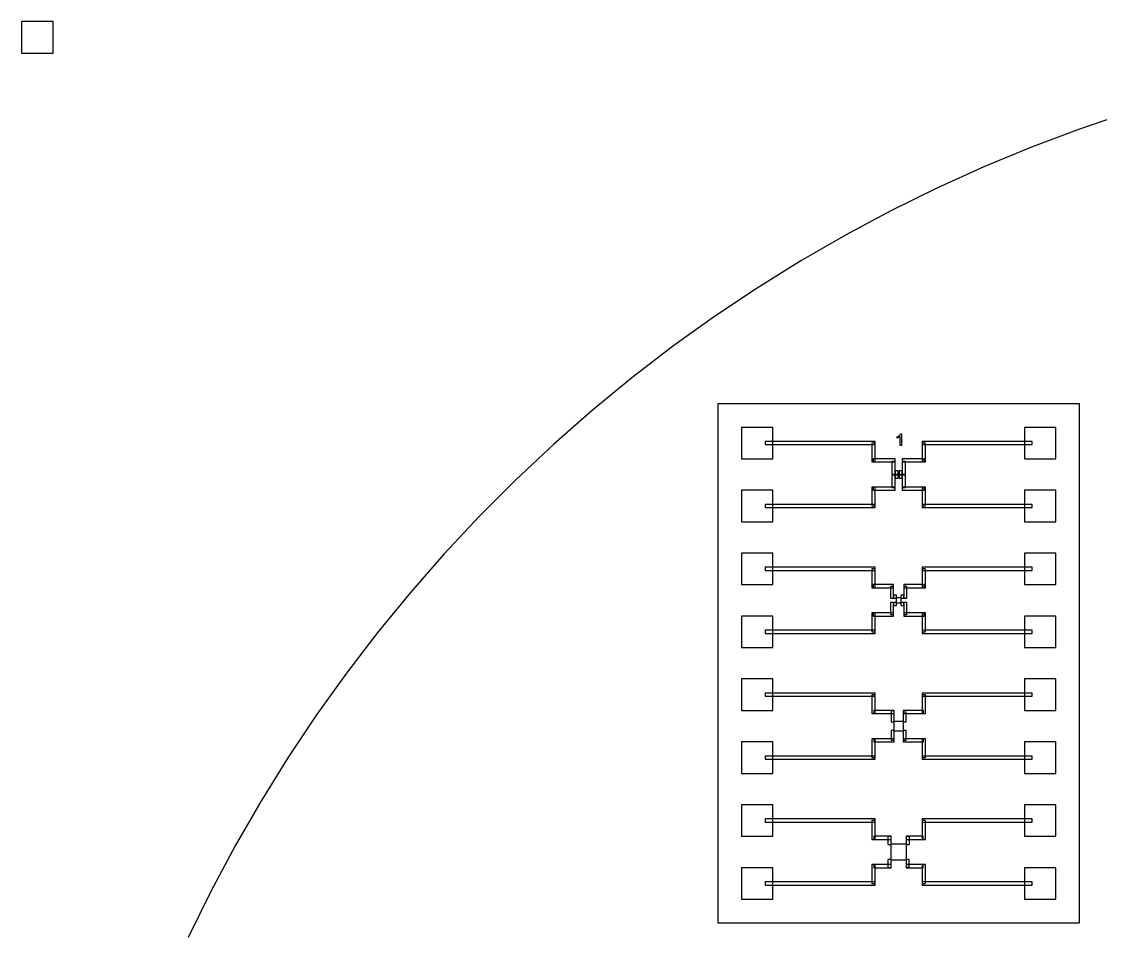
# Model space of a CAD drawing. Extents: x -50500 to 50500, y -50600 to 50400.
# Drawn here: x -50500 to -16182, y 21475 to 50400 of the extents above; entities that cross this region are included whole.
import ezdxf

# ---------------------------------------------------------------- set-up
doc = ezdxf.new("R2010")
doc.units = 0
for name, color, linetype in [('Channels', 5, 'CONTINUOUS'), ('Contacts', 6, 'CONTINUOUS'), ('Sample_Outlines', 3, 'CONTINUOUS'), ('Wafer_Outline', 2, 'CONTINUOUS')]:
    doc.layers.add(name, color=color, linetype=linetype)

# ---------------------------------------------------------------- blocks, each defined once
blk = doc.blocks.new('ASQUARE')
at = {"layer": 'Contacts', "linetype": 'CONTINUOUS'}
blk.add_lwpolyline([(-500, 500), (-500, -500), (500, -500), (500, 500), (-500, 500)], close=True, dxfattribs=at)
blk = doc.blocks.new('WAFER')
at = {"layer": 'Wafer_Outline', "linetype": 'CONTINUOUS'}
blk.add_lwpolyline([(-15297.199, 47609.507), (-16846.748, 47083.506), (-18378.257, 46507.087), (-19890.086, 45880.867), (-21380.617, 45205.516), (-22848.252, 44481.758), (-24291.421, 43710.368), (-25708.579, 42892.172), (-27098.206, 42028.046), (-28458.817, 41118.915), (-29788.953, 40165.753), (-31087.19, 39169.581), (-32352.138, 38131.465), (-33582.443, 37052.516), (-34776.787, 35933.891), (-35933.891, 34776.787), (-37052.516, 33582.443), (-38131.465, 32352.138), (-39169.581, 31087.19), (-40165.753, 29788.953), (-41118.915, 28458.817), (-42028.046, 27098.206), (-42892.172, 25708.579), (-43710.368, 24291.421), (-44481.758, 22848.252), (-45205.516, 21380.617)], dxfattribs=at)
blk.add_blockref('ASQUARE', (-50000, 50000))

msp = doc.modelspace()

# ---------------------------------------------------------------- linework, layer by layer
at = {"layer": 'Channels', "linetype": 'CONTINUOUS'}
for points in [[(-22575, 36025), (-22625, 36025), (-22625, 35975), (-22575, 35975), (-22575, 36025)], [(-22525, 32075), (-22675, 32075), (-22675, 31925), (-22525, 31925), (-22525, 32075)], [(-22450, 28150), (-22750, 28150), (-22750, 27850), (-22450, 27850), (-22450, 28150)], [(-22350, 24250), (-22850, 24250), (-22850, 23750), (-22350, 23750), (-22350, 24250)]]:
    msp.add_lwpolyline(points, close=True, dxfattribs=at)
at = {"layer": 'Contacts', "linetype": 'CONTINUOUS'}
for points in [[(-27600, 36500), (-26600, 36500), (-26600, 37500), (-27600, 37500), (-27600, 36500)], [(-18600, 36500), (-17600, 36500), (-17600, 37500), (-18600, 37500), (-18600, 36500)], [(-18600, 36500), (-17600, 36500), (-17600, 37500), (-18600, 37500), (-18600, 36500)], [(-22508.142, 36924.77), (-22553.155, 36924.77), (-22553.155, 37213.295), (-22562.379, 37205.547), (-22572.341, 37197.799), (-22583.778, 37190.051), (-22596.323, 37182.303), (-22609.236, 37174.554), (-22621.412, 37168.282), (-22633.219, 37163.117), (-22643.918, 37158.689), (-22643.918, 37202.595), (-22625.471, 37211.819), (-22608.499, 37222.15), (-22592.264, 37233.588), (-22577.506, 37245.763), (-22564.224, 37258.677), (-22553.155, 37270.852), (-22544.3, 37283.028), (-22537.29, 37295.204), (-22508.142, 37295.204), (-22508.142, 36924.77)], [(-26850, 36950), (-23350, 36950), (-23350, 37050), (-26850, 37050), (-26850, 36950)], [(-23450, 36400), (-23350, 36400), (-23350, 37000), (-23450, 37000), (-23450, 36400)], [(-21850, 36950), (-18350, 36950), (-18350, 37050), (-21850, 37050), (-21850, 36950)], [(-21850, 36400), (-21750, 36400), (-21750, 37000), (-21850, 37000), (-21850, 36400)], [(-23415, 36400), (-22715, 36400), (-22715, 36500), (-23415, 36500), (-23415, 36400)], [(-22815, 36015), (-22715, 36015), (-22715, 36415), (-22815, 36415), (-22815, 36015)], [(-22485, 36400), (-21785, 36400), (-21785, 36500), (-22485, 36500), (-22485, 36400)], [(-22485, 36015), (-22385, 36015), (-22385, 36415), (-22485, 36415), (-22485, 36015)], [(-22715, 36015), (-22615, 36015), (-22615, 36115), (-22715, 36115), (-22715, 36015)], [(-22585, 36015), (-22485, 36015), (-22485, 36115), (-22585, 36115), (-22585, 36015)], [(-22815, 35585), (-22715, 35585), (-22715, 35985), (-22815, 35985), (-22815, 35585)], [(-22715, 35885), (-22615, 35885), (-22615, 35985), (-22715, 35985), (-22715, 35885)], [(-22585, 35885), (-22485, 35885), (-22485, 35985), (-22585, 35985), (-22585, 35885)], [(-22485, 35585), (-22385, 35585), (-22385, 35985), (-22485, 35985), (-22485, 35585)], [(-27600, 34500), (-26600, 34500), (-26600, 35500), (-27600, 35500), (-27600, 34500)], [(-23450, 35000), (-23350, 35000), (-23350, 35600), (-23450, 35600), (-23450, 35000)], [(-23415, 35500), (-22715, 35500), (-22715, 35600), (-23415, 35600), (-23415, 35500)], [(-22485, 35500), (-21785, 35500), (-21785, 35600), (-22485, 35600), (-22485, 35500)], [(-21850, 35000), (-21750, 35000), (-21750, 35600), (-21850, 35600), (-21850, 35000)], [(-18600, 34500), (-17600, 34500), (-17600, 35500), (-18600, 35500), (-18600, 34500)], [(-18600, 34500), (-17600, 34500), (-17600, 35500), (-18600, 35500), (-18600, 34500)], [(-26850, 34950), (-23350, 34950), (-23350, 35050), (-26850, 35050), (-26850, 34950)], [(-21850, 34950), (-18350, 34950), (-18350, 35050), (-21850, 35050), (-21850, 34950)], [(-27600, 32500), (-26600, 32500), (-26600, 33500), (-27600, 33500), (-27600, 32500)], [(-18600, 32500), (-17600, 32500), (-17600, 33500), (-18600, 33500), (-18600, 32500)], [(-18600, 32500), (-17600, 32500), (-17600, 33500), (-18600, 33500), (-18600, 32500)], [(-26850, 32950), (-23350, 32950), (-23350, 33050), (-26850, 33050), (-26850, 32950)], [(-23450, 32400), (-23350, 32400), (-23350, 33000), (-23450, 33000), (-23450, 32400)], [(-21850, 32950), (-18350, 32950), (-18350, 33050), (-21850, 33050), (-21850, 32950)], [(-21850, 32400), (-21750, 32400), (-21750, 33000), (-21850, 33000), (-21850, 32400)], [(-23410, 32400), (-22760, 32400), (-22760, 32500), (-23410, 32500), (-23410, 32400)], [(-22860, 32065), (-22760, 32065), (-22760, 32445), (-22860, 32445), (-22860, 32065)], [(-22440, 32400), (-21790, 32400), (-21790, 32500), (-22440, 32500), (-22440, 32400)], [(-22440, 32065), (-22340, 32065), (-22340, 32445), (-22440, 32445), (-22440, 32065)], [(-22860, 31555), (-22760, 31555), (-22760, 31935), (-22860, 31935), (-22860, 31555)], [(-22765, 32065), (-22665, 32065), (-22665, 32165), (-22765, 32165), (-22765, 32065)], [(-22765, 31835), (-22665, 31835), (-22665, 31935), (-22765, 31935), (-22765, 31835)], [(-22535, 32065), (-22435, 32065), (-22435, 32165), (-22535, 32165), (-22535, 32065)], [(-22535, 31835), (-22435, 31835), (-22435, 31935), (-22535, 31935), (-22535, 31835)], [(-22440, 31555), (-22340, 31555), (-22340, 31935), (-22440, 31935), (-22440, 31555)], [(-23450, 31000), (-23350, 31000), (-23350, 31600), (-23450, 31600), (-23450, 31000)], [(-23410, 31500), (-22760, 31500), (-22760, 31600), (-23410, 31600), (-23410, 31500)], [(-22440, 31500), (-21790, 31500), (-21790, 31600), (-22440, 31600), (-22440, 31500)], [(-21850, 31000), (-21750, 31000), (-21750, 31600), (-21850, 31600), (-21850, 31000)], [(-27600, 30500), (-26600, 30500), (-26600, 31500), (-27600, 31500), (-27600, 30500)], [(-18600, 30500), (-17600, 30500), (-17600, 31500), (-18600, 31500), (-18600, 30500)], [(-18600, 30500), (-17600, 30500), (-17600, 31500), (-18600, 31500), (-18600, 30500)], [(-26850, 30950), (-23350, 30950), (-23350, 31050), (-26850, 31050), (-26850, 30950)], [(-21850, 30950), (-18350, 30950), (-18350, 31050), (-21850, 31050), (-21850, 30950)], [(-27600, 28500), (-26600, 28500), (-26600, 29500), (-27600, 29500), (-27600, 28500)], [(-18600, 28500), (-17600, 28500), (-17600, 29500), (-18600, 29500), (-18600, 28500)], [(-18600, 28500), (-17600, 28500), (-17600, 29500), (-18600, 29500), (-18600, 28500)], [(-26850, 28950), (-23350, 28950), (-23350, 29050), (-26850, 29050), (-26850, 28950)], [(-23450, 28400), (-23350, 28400), (-23350, 29000), (-23450, 29000), (-23450, 28400)], [(-21850, 28950), (-18350, 28950), (-18350, 29050), (-21850, 29050), (-21850, 28950)], [(-21850, 28400), (-21750, 28400), (-21750, 29000), (-21850, 29000), (-21850, 28400)], [(-23390, 28400), (-22740, 28400), (-22740, 28500), (-23390, 28500), (-23390, 28400)], [(-22840, 28140), (-22740, 28140), (-22740, 28490), (-22840, 28490), (-22840, 28140)], [(-22460, 28400), (-21810, 28400), (-21810, 28500), (-22460, 28500), (-22460, 28400)], [(-22460, 28140), (-22360, 28140), (-22360, 28440), (-22460, 28440), (-22460, 28140)], [(-22840, 27560), (-22740, 27560), (-22740, 27860), (-22840, 27860), (-22840, 27560)], [(-22460, 27560), (-22360, 27560), (-22360, 27860), (-22460, 27860), (-22460, 27560)], [(-27600, 26500), (-26600, 26500), (-26600, 27500), (-27600, 27500), (-27600, 26500)], [(-23450, 27000), (-23350, 27000), (-23350, 27600), (-23450, 27600), (-23450, 27000)], [(-23390, 27500), (-22740, 27500), (-22740, 27600), (-23390, 27600), (-23390, 27500)], [(-22460, 27500), (-21810, 27500), (-21810, 27600), (-22460, 27600), (-22460, 27500)], [(-21850, 27000), (-21750, 27000), (-21750, 27600), (-21850, 27600), (-21850, 27000)], [(-18600, 26500), (-17600, 26500), (-17600, 27500), (-18600, 27500), (-18600, 26500)], [(-18600, 26500), (-17600, 26500), (-17600, 27500), (-18600, 27500), (-18600, 26500)], [(-26850, 26950), (-23350, 26950), (-23350, 27050), (-26850, 27050), (-26850, 26950)], [(-21850, 26950), (-18350, 26950), (-18350, 27050), (-21850, 27050), (-21850, 26950)], [(-27600, 24500), (-26600, 24500), (-26600, 25500), (-27600, 25500), (-27600, 24500)], [(-18600, 24500), (-17600, 24500), (-17600, 25500), (-18600, 25500), (-18600, 24500)], [(-18600, 24500), (-17600, 24500), (-17600, 25500), (-18600, 25500), (-18600, 24500)], [(-26850, 24950), (-23350, 24950), (-23350, 25050), (-26850, 25050), (-26850, 24950)], [(-23450, 24400), (-23350, 24400), (-23350, 25000), (-23450, 25000), (-23450, 24400)], [(-21850, 24950), (-18350, 24950), (-18350, 25050), (-21850, 25050), (-21850, 24950)], [(-21850, 24400), (-21750, 24400), (-21750, 25000), (-21850, 25000), (-21850, 24400)], [(-23390, 24400), (-22840, 24400), (-22840, 24500), (-23390, 24500), (-23390, 24400)], [(-22940, 24240), (-22840, 24240), (-22840, 24490), (-22940, 24490), (-22940, 24240)], [(-22360, 24400), (-21820, 24400), (-21820, 24500), (-22360, 24500), (-22360, 24400)], [(-22360, 24240), (-22260, 24240), (-22260, 24490), (-22360, 24490), (-22360, 24240)], [(-22940, 23510), (-22840, 23510), (-22840, 23760), (-22940, 23760), (-22940, 23510)], [(-22365, 23515), (-22265, 23515), (-22265, 23765), (-22365, 23765), (-22365, 23515)], [(-27600, 22500), (-26600, 22500), (-26600, 23500), (-27600, 23500), (-27600, 22500)], [(-23450, 23000), (-23350, 23000), (-23350, 23600), (-23450, 23600), (-23450, 23000)], [(-23390, 23500), (-22840, 23500), (-22840, 23600), (-23390, 23600), (-23390, 23500)], [(-22365, 23500), (-21815, 23500), (-21815, 23600), (-22365, 23600), (-22365, 23500)], [(-21850, 23000), (-21750, 23000), (-21750, 23600), (-21850, 23600), (-21850, 23000)], [(-18600, 22500), (-17600, 22500), (-17600, 23500), (-18600, 23500), (-18600, 22500)], [(-18600, 22500), (-17600, 22500), (-17600, 23500), (-18600, 23500), (-18600, 22500)], [(-26850, 22950), (-23350, 22950), (-23350, 23050), (-26850, 23050), (-26850, 22950)], [(-21850, 22950), (-18350, 22950), (-18350, 23050), (-21850, 23050), (-21850, 22950)]]:
    msp.add_lwpolyline(points, close=True, dxfattribs=at)
at = {"layer": 'Sample_Outlines', "linetype": 'CONTINUOUS'}
msp.add_lwpolyline([(-28350, 21750), (-16850, 21750), (-16850, 38250), (-28350, 38250), (-28350, 21750)], close=True, dxfattribs=at)

# ---------------------------------------------------------------- block references
msp.add_blockref('WAFER', (0, -100))

doc.saveas('drawing.dxf')
